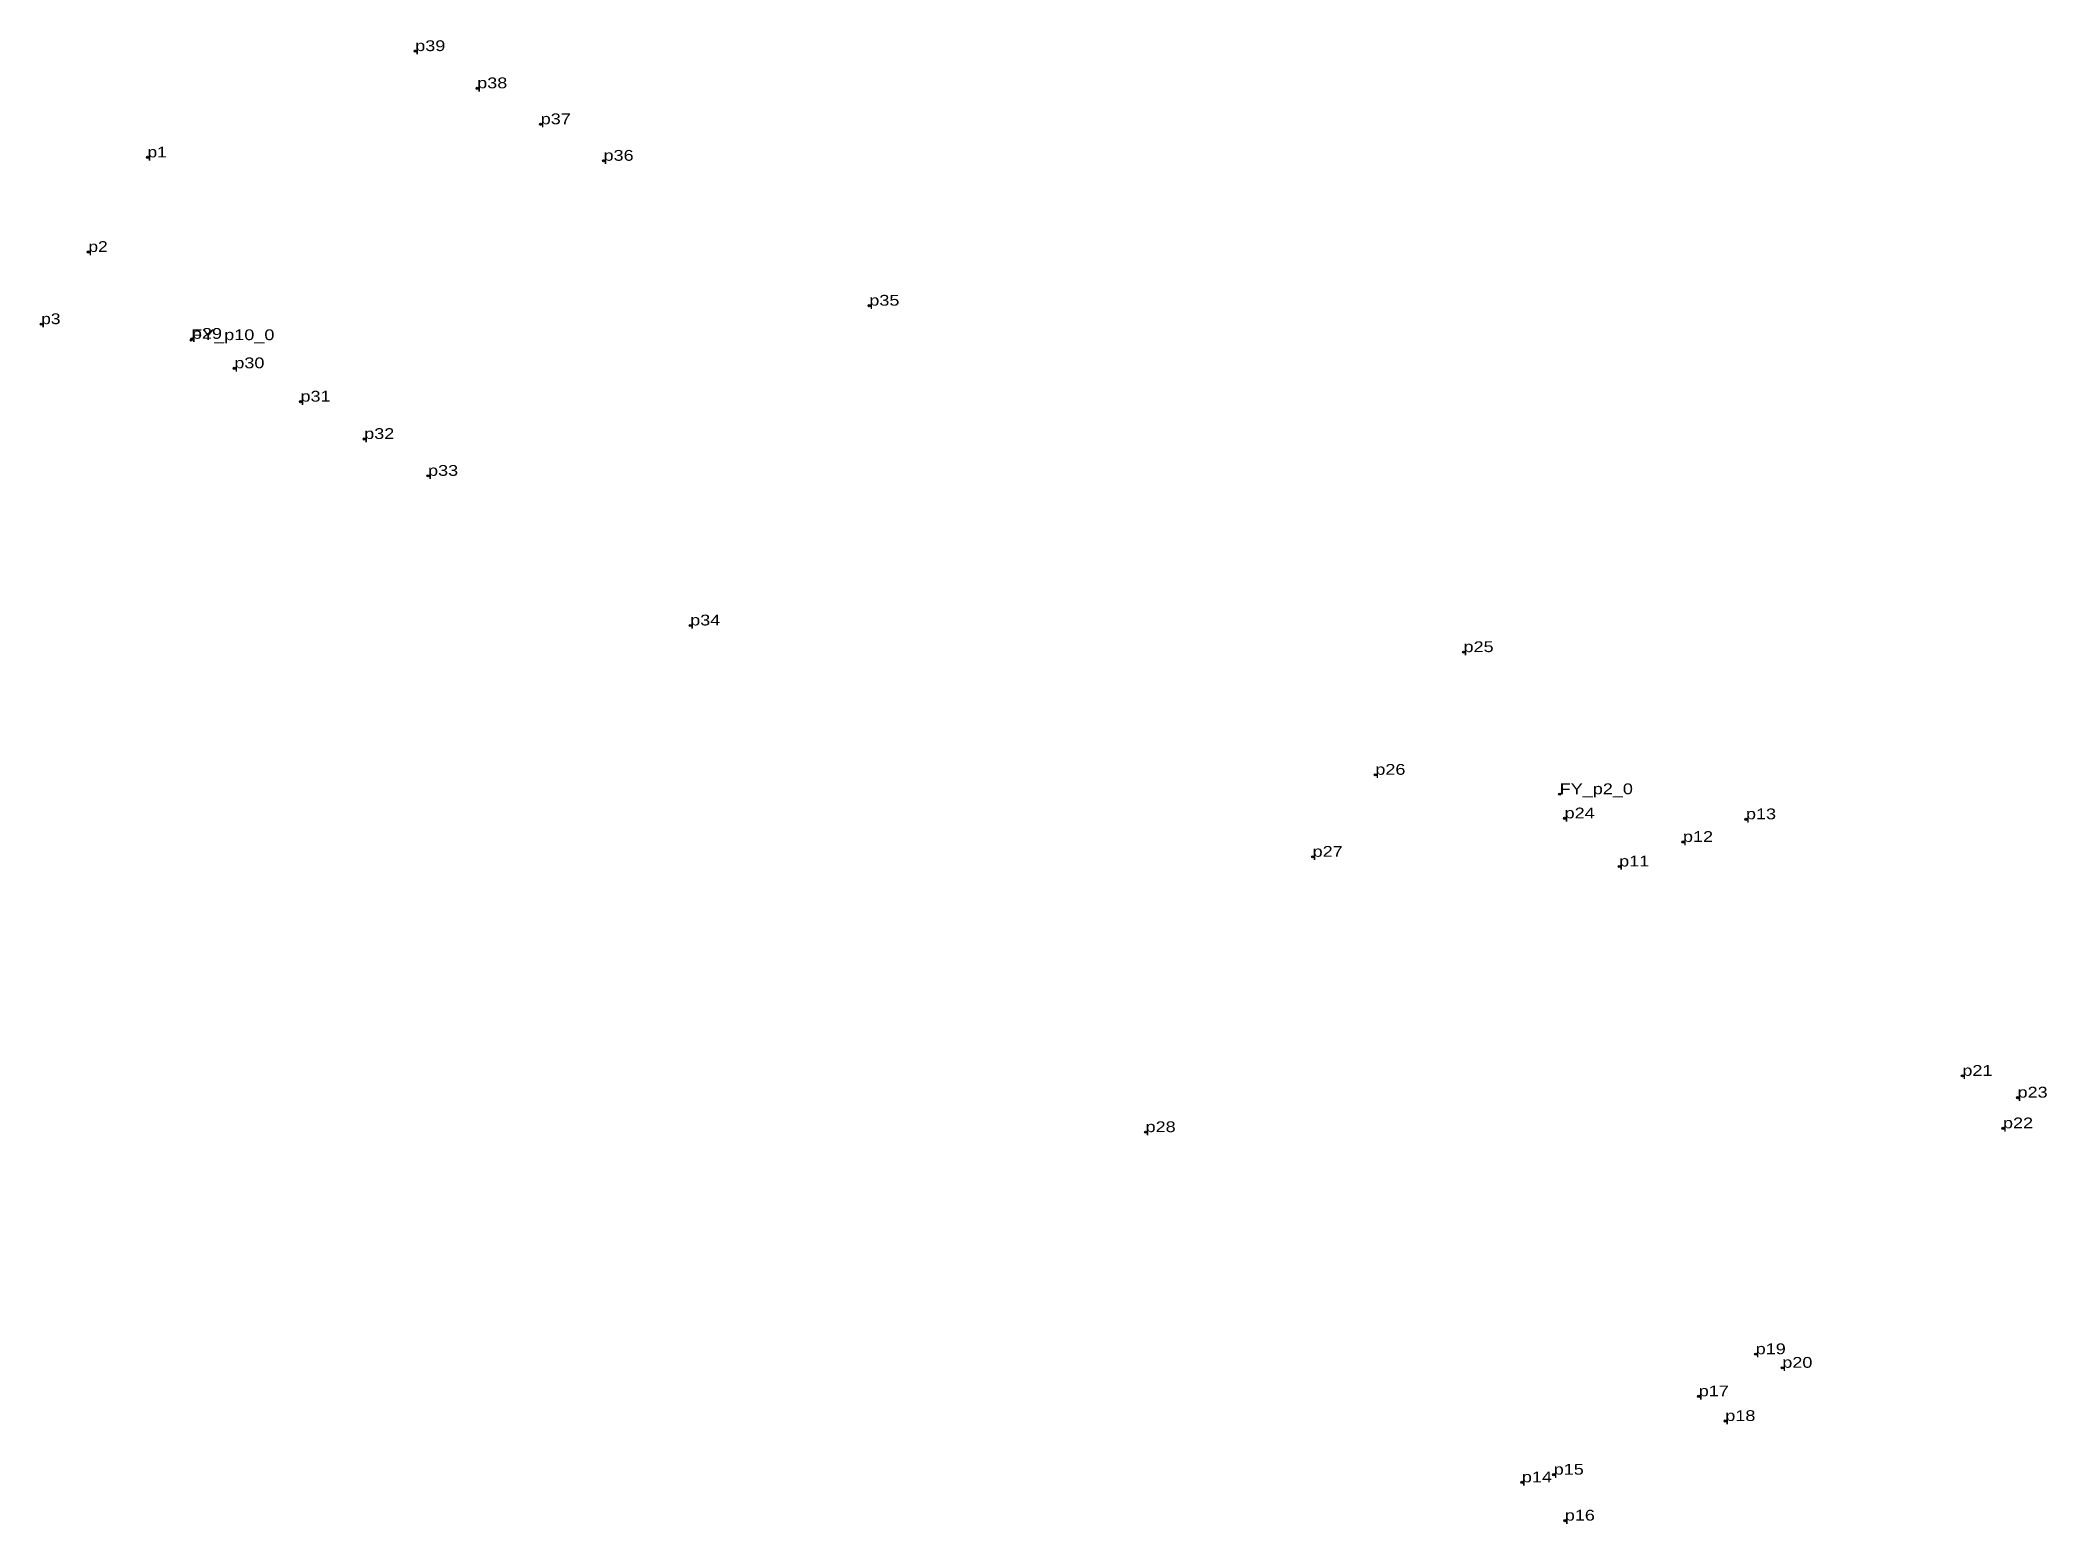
# Model space of a CAD drawing. Header units: metres. Extents: x 538122 to 551403, y 1820931 to 1844667.
# Drawn here: x 538121.9 to 538456.6, y 1838382.1 to 1838629.5 of the extents above.
import ezdxf

# ---------------------------------------------------------------- set-up
doc = ezdxf.new("R2010")
doc.units = ezdxf.units.M
doc.header["$LTSCALE"] = 0.72
doc.header["$PDMODE"] = 32
doc.header["$PDSIZE"] = 0.36
doc.layers.add('12', color=7, linetype='Continuous')
doc.layers.add('7', color=7, linetype='Continuous')

msp = doc.modelspace()

# ---------------------------------------------------------------- linework, layer by layer
at = {"layer": '7'}
for p in [(538184.48, 1838627.72), (538194.82, 1838621.52), (538205.41, 1838615.52), (538139.83, 1838609.99), (538215.89, 1838609.43), (538129.97, 1838594.22), (538260.22, 1838585.26), (538122.1, 1838582.18), (538147.11, 1838579.51), (538147.23, 1838579.73), (538154.31, 1838574.82), (538165.34, 1838569.26), (538175.97, 1838563.03), (538186.62, 1838556.88), (538186.63, 1838556.88), (538230.34, 1838531.93), (538359.33, 1838527.48), (538344.61, 1838507.02), (538344.62, 1838507.02), (538375.37, 1838503.78), (538376.19, 1838499.75), (538406.44, 1838499.6), (538406.44, 1838499.59), (538334.16, 1838493.34), (538395.93, 1838495.82), (538395.93, 1838495.81), (538385.28, 1838491.73), (538442.53, 1838456.81), (538451.74, 1838453.19), (538451.74, 1838453.18), (538306.3, 1838447.42), (538449.31, 1838448.06), (538449.31, 1838448.05), (538408.06, 1838410.38), (538412.5, 1838408.12), (538398.56, 1838403.36), (538402.99, 1838399.25), (538402.99, 1838399.24), (538374.37, 1838390.29), (538369.06, 1838389.01), (538376.22, 1838382.63)]:
    msp.add_point(p, dxfattribs=at)

# ---------------------------------------------------------------- texts
at = {"layer": '12'}
for s, width, p in [('p39', 1.25, (538184.48, 1838627.72)), ('p39', 1.25, (538184.48, 1838627.72)), ('p39', 1.25, (538184.48, 1838627.72)), ('p38', 1.25, (538194.82, 1838621.52)), ('p38', 1.25, (538194.82, 1838621.52)), ('p38', 1.25, (538194.82, 1838621.52)), ('p37', 1.25, (538205.41, 1838615.52)), ('p37', 1.25, (538205.41, 1838615.52)), ('p37', 1.25, (538205.41, 1838615.52)), ('p1', 1.2, (538139.83, 1838609.99)), ('p36', 1.25, (538215.89, 1838609.43)), ('p36', 1.25, (538215.89, 1838609.43)), ('p36', 1.25, (538215.89, 1838609.43)), ('p2', 1.2, (538129.97, 1838594.22)), ('p35', 1.25, (538260.22, 1838585.26)), ('p35', 1.25, (538260.22, 1838585.26)), ('p35', 1.25, (538260.22, 1838585.26)), ('p3', 1.2, (538122.1, 1838582.18)), ('FY_p10_0', 1.25, (538147.11, 1838579.51)), ('p29', 1.25, (538147.23, 1838579.73)), ('p29', 1.25, (538147.23, 1838579.73)), ('p29', 1.25, (538147.23, 1838579.73)), ('p30', 1.25, (538154.31, 1838574.82)), ('p30', 1.25, (538154.31, 1838574.82)), ('p30', 1.25, (538154.31, 1838574.82)), ('p31', 1.25, (538165.34, 1838569.26)), ('p31', 1.25, (538165.34, 1838569.26)), ('p31', 1.25, (538165.34, 1838569.26)), ('p32', 1.25, (538175.97, 1838563.03)), ('p32', 1.25, (538175.97, 1838563.03)), ('p32', 1.25, (538175.97, 1838563.03)), ('p33', 1.25, (538186.62, 1838556.88)), ('p33', 1.25, (538186.62, 1838556.88)), ('p33', 1.25, (538186.62, 1838556.88)), ('p34', 1.25, (538230.34, 1838531.93)), ('p34', 1.25, (538230.34, 1838531.93)), ('p34', 1.25, (538230.34, 1838531.93)), ('p25', 1.25, (538359.33, 1838527.48)), ('p25', 1.25, (538359.33, 1838527.48)), ('p25', 1.25, (538359.33, 1838527.48)), ('p26', 1.25, (538344.62, 1838507.02)), ('p26', 1.25, (538344.62, 1838507.02)), ('p26', 1.25, (538344.62, 1838507.02)), ('FY_p2_0', 1.25, (538375.37, 1838503.78)), ('FY_p2_0', 1.25, (538375.37, 1838503.78)), ('FY_p2_0', 1.25, (538375.37, 1838503.78)), ('p24', 1.25, (538376.19, 1838499.75)), ('p24', 1.25, (538376.19, 1838499.75)), ('p24', 1.25, (538376.19, 1838499.75)), ('p13', 1.25, (538406.44, 1838499.6)), ('p13', 1.25, (538406.44, 1838499.6)), ('p13', 1.25, (538406.44, 1838499.6)), ('p12', 1.25, (538395.93, 1838495.82)), ('p12', 1.25, (538395.93, 1838495.82)), ('p12', 1.25, (538395.93, 1838495.82)), ('p27', 1.25, (538334.16, 1838493.34)), ('p27', 1.25, (538334.16, 1838493.34)), ('p27', 1.25, (538334.16, 1838493.34)), ('p11', 1.25, (538385.28, 1838491.73)), ('p11', 1.25, (538385.28, 1838491.73)), ('p11', 1.25, (538385.28, 1838491.73)), ('p21', 1.25, (538442.53, 1838456.81)), ('p21', 1.25, (538442.53, 1838456.81)), ('p21', 1.25, (538442.53, 1838456.81)), ('p23', 1.25, (538451.74, 1838453.18)), ('p23', 1.25, (538451.74, 1838453.18)), ('p23', 1.25, (538451.74, 1838453.18)), ('p22', 1.25, (538449.31, 1838448.06)), ('p22', 1.25, (538449.31, 1838448.06)), ('p22', 1.25, (538449.31, 1838448.06)), ('p28', 1.25, (538306.3, 1838447.42)), ('p28', 1.25, (538306.3, 1838447.42)), ('p28', 1.25, (538306.3, 1838447.42)), ('p19', 1.25, (538408.06, 1838410.38)), ('p19', 1.25, (538408.06, 1838410.38)), ('p19', 1.25, (538408.06, 1838410.38)), ('p20', 1.25, (538412.5, 1838408.12)), ('p20', 1.25, (538412.5, 1838408.12)), ('p20', 1.25, (538412.5, 1838408.12)), ('p17', 1.25, (538398.56, 1838403.36)), ('p17', 1.25, (538398.56, 1838403.36)), ('p17', 1.25, (538398.56, 1838403.36)), ('p18', 1.25, (538402.99, 1838399.24)), ('p18', 1.25, (538402.99, 1838399.24)), ('p18', 1.25, (538402.99, 1838399.24)), ('p14', 1.25, (538369.06, 1838389.01)), ('p14', 1.25, (538369.06, 1838389.01)), ('p14', 1.25, (538369.06, 1838389.01)), ('p15', 1.25, (538374.37, 1838390.29)), ('p15', 1.25, (538374.37, 1838390.29)), ('p15', 1.25, (538374.37, 1838390.29)), ('p16', 1.25, (538376.22, 1838382.63)), ('p16', 1.25, (538376.22, 1838382.63)), ('p16', 1.25, (538376.22, 1838382.63))]:
    msp.add_text(s, height=1.8, dxfattribs=dict(at, width=width)).set_placement(p)

doc.saveas('drawing.dxf')
